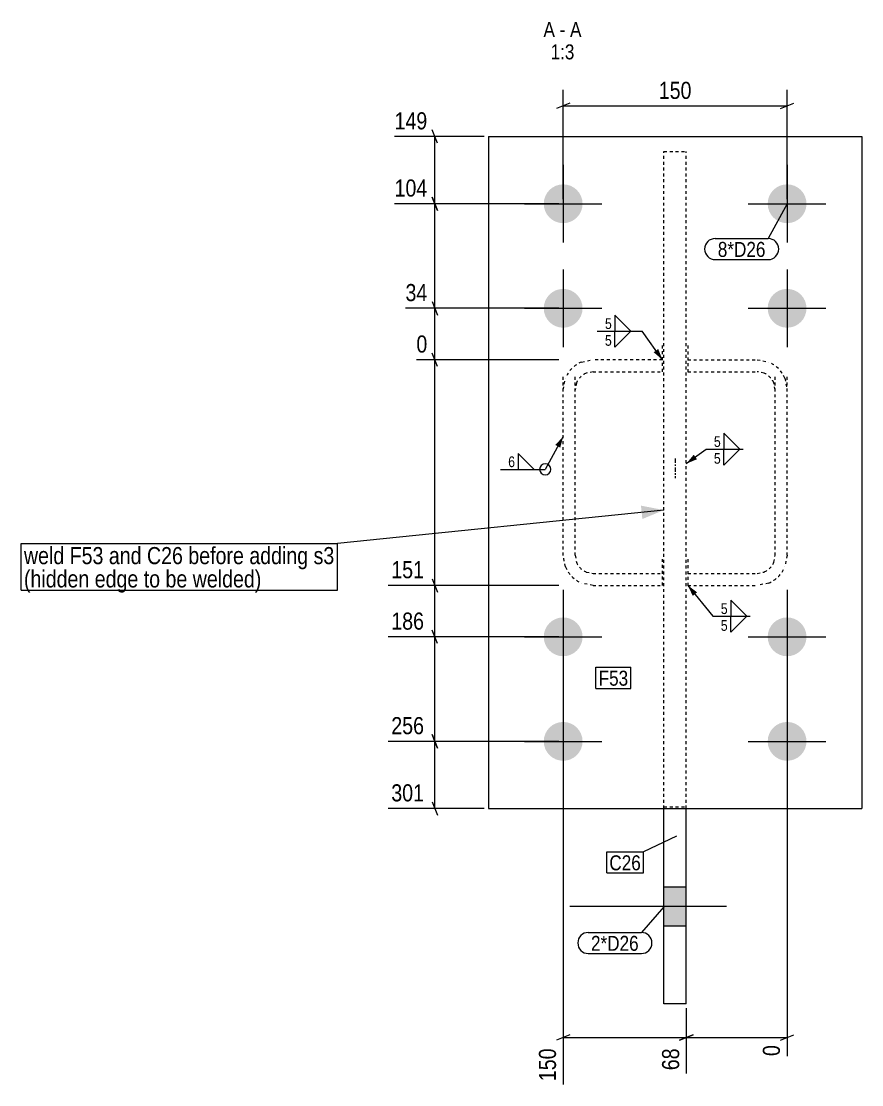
# Model space of a CAD drawing. Header units: millimetres. Extents: x 7 to 46972, y 6 to 1565.
# Drawn here: x 32834 to 33397, y 7 to 719 of the extents above; entities that cross this region are included whole.
import ezdxf

# ---------------------------------------------------------------- set-up
doc = ezdxf.new("R2010")
doc.units = ezdxf.units.MM
doc.linetypes.add('DXK_LINE_DOT2', pattern=[3.9198, 1.9599, -1.9599])
doc.linetypes.add('DXK_LINE_DOT3', pattern=[5.9187, 2.979, -0.9799, 0.9799, -0.9799])
for name, color, linetype in [('MÅLSÆTNING', 7, 'Continuous'), ('STÅL', 7, 'Continuous'), ('TEKST', 7, 'Continuous')]:
    doc.layers.add(name, color=color, linetype=linetype)
doc.styles.add('Arial Narrow', font='ARIALN.TTF', dxfattribs={"height": 0.2})

msp = doc.modelspace()

# ---------------------------------------------------------------- hatches: boundary and pattern name
at = {"layer": 'STÅL', "linetype": 'Continuous'}
for points in [[(33210.27, 596.92, -1), (33184.27, 596.92, -1)], [(33360.27, 596.92, -1), (33334.27, 596.92, -1)], [(33210.27, 526.92, -1), (33184.27, 526.92, -1)], [(33360.27, 526.92, -1), (33334.27, 526.92, -1)], [(33210.27, 306.92, -1), (33184.27, 306.92, -1)], [(33360.27, 306.92, -1), (33334.27, 306.92, -1)], [(33210.27, 236.92, -1), (33184.27, 236.92, -1)], [(33360.27, 236.92, -1), (33334.27, 236.92, -1)], [(33264.77, 139.27), (33264.77, 113.27), (33279.77, 113.27), (33279.77, 139.27)]]:
    msp.add_hatch(color=96, dxfattribs=at).paths.add_polyline_path(points)
at = {"layer": 'TEKST', "linetype": 'Continuous'}
for color, points in [(3, [(33260.93, 499.67), (33263.77, 492.48), (33257.88, 497.48)]), (3, [(33192.03, 435.38), (33197.27, 441.06), (33195.32, 433.58)]), (3, [(33286.93, 425.83), (33279.77, 422.91), (33284.71, 428.86)]), (7, [(33249.39, 394.76), (33264.77, 391.81), (33250.31, 385.81)]), (3, [(33284.06, 334.35), (33280.77, 341.35), (33286.97, 336.72)])]:
    msp.add_hatch(color=color, dxfattribs=at).paths.add_polyline_path(points)

# ---------------------------------------------------------------- linework, layer by layer
at = {"layer": 'MÅLSÆTNING', "color": 7, "linetype": 'Continuous'}
for p, q in [((33197.27, 599.92), (33197.27, 673.13)), ((33347.27, 599.92), (33347.27, 673.13)), ((33201.77, 664.28), (33192.77, 660.68)), ((33197.27, 662.48), (33347.27, 662.48)), ((33342.77, 660.68), (33351.77, 664.28)), ((33144.27, 641.92), (33084.33, 641.92)), ((33113.16, 637.42), (33109.56, 646.42)), ((33113.16, 592.42), (33109.56, 601.42)), ((33194.27, 596.92), (33084.33, 596.92)), ((33111.36, 526.92), (33111.36, 596.92)), ((33109.56, 531.42), (33113.16, 522.42)), ((33109.56, 531.42), (33113.16, 522.42)), ((33194.27, 526.92), (33091.64, 526.92)), ((33194.27, 526.92), (33091.64, 526.92)), ((33111.36, 492.48), (33111.36, 526.92)), ((33194.27, 492.48), (33098.95, 492.48)), ((33194.27, 492.48), (33098.95, 492.48)), ((33113.16, 487.98), (33109.56, 496.98)), ((33113.16, 487.98), (33109.56, 496.98)), ((33111.36, 341.35), (33111.36, 492.48)), ((33109.56, 345.85), (33113.16, 336.85)), ((33194.27, 341.35), (33079.95, 341.35)), ((33111.36, 306.92), (33111.36, 341.35)), ((33197.27, 338.35), (33197.27, 7.2)), ((33347.27, 338.35), (33347.27, 26.2)), ((33194.27, 306.92), (33079.95, 306.92)), ((33194.27, 306.92), (33079.95, 306.92)), ((33113.16, 302.42), (33109.56, 311.42)), ((33113.16, 302.42), (33109.56, 311.42)), ((33111.36, 236.92), (33111.36, 306.92)), ((33194.27, 236.92), (33079.95, 236.92)), ((33113.16, 232.42), (33109.56, 241.42)), ((33111.36, 191.92), (33111.36, 236.92)), ((33109.56, 196.42), (33113.16, 187.42)), ((33144.27, 191.92), (33079.95, 191.92)), ((33279.77, 58.24), (33279.77, 14.51)), ((33279.77, 58.24), (33279.77, 14.51)), ((33201.77, 40.41), (33192.77, 36.81)), ((33197.27, 38.61), (33279.77, 38.61)), ((33284.27, 40.41), (33275.27, 36.81)), ((33275.27, 36.81), (33284.27, 40.41)), ((33279.77, 38.61), (33347.27, 38.61)), ((33342.77, 36.81), (33351.77, 40.41))]:
    msp.add_line(p, q, dxfattribs=at)
at = {"layer": 'STÅL', "color": 2, "linetype": 'Continuous'}
for p, q in [((33147.27, 641.92), (33397.27, 641.92)), ((33147.27, 641.92), (33147.27, 191.92)), ((33397.27, 641.92), (33397.27, 191.92)), ((33147.27, 191.92), (33397.27, 191.92)), ((33264.77, 61.24), (33264.77, 191.92)), ((33279.77, 61.24), (33279.77, 191.92)), ((33279.77, 61.24), (33264.77, 61.24))]:
    msp.add_line(p, q, dxfattribs=at)
at = {"layer": 'STÅL', "color": 7, "linetype": 'DXK_LINE_DOT2'}
for p, q in [((33264.77, 191.92), (33264.77, 631.92)), ((33264.77, 631.92), (33279.77, 631.92)), ((33279.77, 191.92), (33279.77, 631.92)), ((33263.77, 484.42), (33263.77, 501.9)), ((33280.77, 501.9), (33280.77, 484.42)), ((33209.62, 490.94), (33217.27, 492.48)), ((33263.77, 492.48), (33217.27, 492.48)), ((33280.77, 492.48), (33327.27, 492.48)), ((33327.27, 492.48), (33334.93, 490.94)), ((33217.27, 484.42), (33212.68, 483.5)), ((33217.27, 484.42), (33263.77, 484.42)), ((33280.77, 484.42), (33327.27, 484.42)), ((33331.87, 483.5), (33327.27, 484.42)), ((33197.27, 361.5), (33197.27, 481.75)), ((33197.27, 472.33), (33198.8, 480.04)), ((33205.27, 361.5), (33205.27, 481.75)), ((33339.27, 361.5), (33339.27, 481.75)), ((33345.75, 480.04), (33347.27, 472.33)), ((33347.27, 361.5), (33347.27, 481.75)), ((33206.19, 476.95), (33205.27, 472.33)), ((33339.27, 472.33), (33338.36, 476.95)), ((33198.8, 353.79), (33197.27, 361.5)), ((33205.27, 361.5), (33206.19, 356.88)), ((33263.77, 341.35), (33263.77, 358.83)), ((33280.77, 358.83), (33280.77, 341.35)), ((33338.36, 356.88), (33339.27, 361.5)), ((33347.27, 361.5), (33345.75, 353.79)), ((33212.68, 350.33), (33217.27, 349.41)), ((33217.27, 349.41), (33263.77, 349.41)), ((33280.77, 349.41), (33327.27, 349.41)), ((33327.27, 349.41), (33331.87, 350.33)), ((33217.27, 341.35), (33209.62, 342.89)), ((33334.93, 342.89), (33327.27, 341.35)), ((33217.27, 341.35), (33263.77, 341.35)), ((33280.77, 341.35), (33327.27, 341.35)), ((33264.77, 193.02), (33279.77, 193.02))]:
    msp.add_line(p, q, dxfattribs=at)
at = {"layer": 'STÅL', "color": 96, "linetype": 'Continuous'}
for p, q in [((33197.27, 622.92), (33197.27, 570.92)), ((33347.27, 622.92), (33347.27, 570.92)), ((33171.27, 596.92), (33223.27, 596.92)), ((33321.27, 596.92), (33373.27, 596.92)), ((33197.27, 552.92), (33197.27, 500.92)), ((33347.27, 552.92), (33347.27, 500.92)), ((33171.27, 526.92), (33223.27, 526.92)), ((33321.27, 526.92), (33373.27, 526.92)), ((33197.27, 332.92), (33197.27, 280.92)), ((33347.27, 332.92), (33347.27, 280.92)), ((33171.27, 306.92), (33223.27, 306.92)), ((33321.27, 306.92), (33373.27, 306.92)), ((33197.27, 262.92), (33197.27, 210.92)), ((33347.27, 262.92), (33347.27, 210.92)), ((33171.27, 236.92), (33223.27, 236.92)), ((33321.27, 236.92), (33373.27, 236.92)), ((33279.77, 139.27), (33264.77, 139.27)), ((33306.77, 126.27), (33201.77, 126.27)), ((33279.77, 113.27), (33264.77, 113.27))]:
    msp.add_line(p, q, dxfattribs=at)
at = {"layer": 'STÅL', "color": 7, "linetype": 'DXK_LINE_DOT3'}
msp.add_line((33272.27, 426.33), (33272.27, 413.26), dxfattribs=at)
at = {"layer": 'STÅL', "color": 7, "linetype": 'DXK_LINE_DOT2'}
for centre, radius, start, end in [((33217.37, 472.43), 20.08, 112.7149, 157.71377), ((33327.18, 472.43), 20.08, 22.28623, 67.2851), ((33217.33, 472.39), 12.05, 112.7149, 157.71377), ((33327.22, 472.39), 12.05, 22.28623, 67.2851), ((33217.33, 361.44), 12.05, 202.28623, 247.2851), ((33327.22, 361.44), 12.05, 292.7149, 337.71377), ((33217.37, 361.4), 20.08, 202.28623, 247.2851), ((33327.18, 361.4), 20.08, 292.7149, 337.71377)]:
    msp.add_arc(centre, radius, start, end, dxfattribs=at)
at = {"layer": 'TEKST', "color": 3, "linetype": 'Continuous'}
for p, q in [((33263.77, 492.48), (33250.09, 511.58)), ((33197.27, 441.06), (33185.26, 419.07)), ((33279.77, 422.91), (33293, 432.6)), ((33280.77, 341.35), (33297.63, 320.69))]:
    msp.add_line(p, q, dxfattribs=at)
for start, end in [(90, 270), (270, 90)]:
    msp.add_arc((33185.26, 419.07), 3.75, start, end, dxfattribs=at)

# ---------------------------------------------------------------- wipeouts: each hides what was drawn before it
at = {"color": 0, "linetype": 'Continuous'}
for points in [[(33191.75, 708.62), (33191.75, 719.12), (33184.08, 719.12), (33184.08, 708.62)], [(33204.81, 693.62), (33204.81, 704.12), (33188.81, 704.12), (33188.81, 693.62)], [(33044.39, 355.58), (33044.39, 367.58), (32836.06, 367.58), (32836.06, 355.58)], [(32995.41, 339.98), (32995.41, 351.98), (32836.06, 351.98), (32836.06, 339.98)]]:
    msp.add_wipeout(points, dxfattribs=at).dxf.layer = 'TEKST'
at = {"color": 0}
for points in [[(33332.83, 561.34), (33332.83, 571.84), (33300.86, 571.84), (33300.86, 561.34)], [(33230.44, 512.48), (33230.44, 521.18), (33224.67, 521.18), (33224.67, 512.48)], [(33303.42, 433.5), (33303.42, 442.2), (33297.65, 442.2), (33297.65, 433.5)], [(33165.61, 419.97), (33165.61, 428.67), (33159.84, 428.67), (33159.84, 419.97)], [(33308.05, 321.59), (33308.05, 330.29), (33302.28, 330.29), (33302.28, 321.59)], [(33240.83, 274.21), (33240.83, 284.71), (33221.01, 284.71), (33221.01, 274.21)], [(33249.32, 150.57), (33249.32, 161.07), (33228.21, 161.07), (33228.21, 150.57)], [(33247.89, 96.65), (33247.89, 107.15), (33215.92, 107.15), (33215.92, 96.65)]]:
    msp.add_wipeout(points, dxfattribs=at).dxf.layer = 'TEKST'

# ---------------------------------------------------------------- next in the draw order: linework, layer by layer
at = {"layer": 'TEKST', "color": 3, "linetype": 'Continuous'}
for p, q in [((33242.7, 511.58), (33231.98, 522.29)), ((33231.98, 522.29), (33231.98, 511.58)), ((33231.98, 511.58), (33242.7, 511.58)), ((33315.67, 432.6), (33304.96, 443.32)), ((33304.96, 443.32), (33304.96, 432.6)), ((33177.87, 419.07), (33167.15, 429.78)), ((33167.15, 429.78), (33167.15, 419.07)), ((33304.96, 432.6), (33315.67, 432.6)), ((33155.19, 419.07), (33185.26, 419.07)), ((33167.15, 419.07), (33177.87, 419.07)), ((33320.31, 320.69), (33309.59, 331.4)), ((33309.59, 331.4), (33309.59, 320.69)), ((33309.59, 320.69), (33320.31, 320.69))]:
    msp.add_line(p, q, dxfattribs=at)
at = {"layer": 'TEKST', "color": 7, "linetype": 'Continuous'}
for p, q in [((33264.77, 391.81), (33046.19, 369.38)), ((32834.26, 369.38), (33046.19, 369.38)), ((32834.26, 338.18), (32834.26, 369.38)), ((33046.19, 338.18), (33046.19, 369.38)), ((32834.26, 338.18), (33046.19, 338.18))]:
    msp.add_line(p, q, dxfattribs=at)

# ---------------------------------------------------------------- next in the draw order: texts
at = {"layer": 'TEKST', "color": 3, "linetype": 'Continuous', "style": 'Arial Narrow'}
for s, height, p in [('1:3', 10.021, (33188.81, 693.62)), ('weld F53 and C26 before adding s3', 11.4531, (32836.06, 355.58)), ('(hidden edge to be welded)', 11.4531, (32836.06, 339.98))]:
    msp.add_text(s, height=height, dxfattribs=at).set_placement(p)
at = {"layer": 'TEKST', "color": 3, "style": 'Arial Narrow'}
msp.add_text('6', height=7.16, dxfattribs=at).set_placement((33160.44, 420.57))

# ---------------------------------------------------------------- next in the draw order: wipeouts: each hides what was drawn before it
at = {"color": 0}
for points, layer in [([(33285.64, 664.73), (33285.64, 681.53), (33258.91, 681.53), (33258.91, 664.73)], 'MÅLSÆTNING'), ([(33332.83, 561.34), (33332.83, 571.84), (33300.86, 571.84), (33300.86, 561.34)], 'TEKST'), ([(33240.83, 274.21), (33240.83, 284.71), (33221.01, 284.71), (33221.01, 274.21)], 'TEKST'), ([(33249.32, 150.57), (33249.32, 161.07), (33228.21, 161.07), (33228.21, 150.57)], 'TEKST'), ([(33247.89, 96.65), (33247.89, 107.15), (33215.92, 107.15), (33215.92, 96.65)], 'TEKST')]:
    msp.add_wipeout(points, dxfattribs=at).dxf.layer = layer
at = {"color": 0, "linetype": 'Continuous'}
for points, layer in [([(33108.66, 599.32), (33108.66, 616.12), (33081.93, 616.12), (33081.93, 599.32)], 'MÅLSÆTNING'), ([(33108.66, 529.32), (33108.66, 546.12), (33089.24, 546.12), (33089.24, 529.32)], 'MÅLSÆTNING'), ([(33108.66, 494.88), (33108.66, 511.68), (33096.55, 511.68), (33096.55, 494.88)], 'MÅLSÆTNING'), ([(33106.48, 343.75), (33106.48, 360.55), (33079.74, 360.55), (33079.74, 343.75)], 'MÅLSÆTNING'), ([(33106.48, 309.32), (33106.48, 326.12), (33079.74, 326.12), (33079.74, 309.32)], 'MÅLSÆTNING'), ([(33106.48, 239.32), (33106.48, 256.12), (33079.74, 256.12), (33079.74, 239.32)], 'MÅLSÆTNING'), ([(33106.48, 194.32), (33106.48, 211.12), (33079.74, 211.12), (33079.74, 194.32)], 'MÅLSÆTNING'), ([(33344.87, 35.91), (33328.07, 35.91), (33328.07, 23.8), (33344.87, 23.8)], 'MÅLSÆTNING'), ([(33194.87, 33.72), (33178.07, 33.72), (33178.07, 6.99), (33194.87, 6.99)], 'MÅLSÆTNING'), ([(33277.37, 33.72), (33260.57, 33.72), (33260.57, 14.3), (33277.37, 14.3)], 'MÅLSÆTNING'), ([(33198.72, 708.62), (33198.72, 719.12), (33194.9, 719.12), (33194.9, 708.62)], 'TEKST')]:
    msp.add_wipeout(points, dxfattribs=at).dxf.layer = layer

# ---------------------------------------------------------------- next in the draw order: linework, layer by layer
at = {"layer": 'MÅLSÆTNING', "color": 7, "linetype": 'Continuous'}
for p, q in [((33111.36, 596.92), (33111.36, 641.92)), ((33109.56, 601.42), (33113.16, 592.42)), ((33194.27, 596.92), (33084.33, 596.92)), ((33109.56, 345.85), (33113.16, 336.85)), ((33194.27, 341.35), (33079.95, 341.35)), ((33194.27, 236.92), (33079.95, 236.92)), ((33109.56, 241.42), (33113.16, 232.42))]:
    msp.add_line(p, q, dxfattribs=at)
at = {"layer": 'TEKST', "color": 7, "linetype": 'Continuous'}
for p, q in [((33347.27, 596.92), (33334.63, 573.64)), ((33299.06, 573.64), (33334.63, 573.64)), ((33299.06, 559.54), (33334.63, 559.54)), ((33219.21, 286.51), (33242.63, 286.51)), ((33219.21, 272.41), (33219.21, 286.51)), ((33242.63, 272.41), (33242.63, 286.51)), ((33219.21, 272.41), (33242.63, 272.41)), ((33273.09, 173.46), (33251.12, 162.87)), ((33226.41, 162.87), (33251.12, 162.87)), ((33226.41, 148.77), (33226.41, 162.87)), ((33251.12, 148.77), (33251.12, 162.87)), ((33226.41, 148.77), (33251.12, 148.77)), ((33264.74, 126.04), (33249.69, 108.95)), ((33214.12, 108.95), (33249.69, 108.95)), ((33214.12, 94.85), (33249.69, 94.85))]:
    msp.add_line(p, q, dxfattribs=at)
for centre, start, end in [((33299.06, 566.59), 90, 270), ((33334.63, 566.59), 270, 90), ((33214.12, 101.9), 90, 270), ((33249.69, 101.9), 270, 90)]:
    msp.add_arc(centre, 7.05, start, end, dxfattribs=at)

# ---------------------------------------------------------------- next in the draw order: texts
at = {"layer": 'MÅLSÆTNING', "color": 3, "style": 'Arial Narrow'}
msp.add_text('150', height=11.453, dxfattribs=at).set_placement((33261.31, 667.13))
at = {"layer": 'MÅLSÆTNING', "color": 3, "linetype": 'Continuous', "style": 'Arial Narrow'}
for s, height, p in [('104', 11.453, (33084.33, 601.72)), ('34', 11.453, (33091.64, 531.72)), ('0', 11.45, (33098.95, 497.28)), ('151', 11.453, (33082.14, 346.15)), ('186', 11.453, (33082.14, 311.72)), ('256', 11.453, (33082.14, 241.72)), ('301', 11.453, (33082.14, 196.72))]:
    msp.add_text(s, height=height, dxfattribs=at).set_placement(p)
for s, height, p in [('150', 11.453, (33192.47, 9.39)), ('68', 11.453, (33274.97, 16.7)), ('0', 11.45, (33342.47, 26.2))]:
    msp.add_text(s, height=height, rotation=90.00021, dxfattribs=at).set_placement(p)
at = {"layer": 'TEKST', "color": 3, "linetype": 'Continuous', "style": 'Arial Narrow'}
for s, p in [('A', (33184.08, 708.62)), ('-', (33194.9, 708.62))]:
    msp.add_text(s, height=10.02, dxfattribs=at).set_placement(p)
at = {"layer": 'TEKST', "color": 3, "style": 'Arial Narrow'}
for s, p in [('8*D26', (33300.86, 561.34)), ('F53', (33221.01, 274.21)), ('C26', (33228.21, 150.57)), ('2*D26', (33215.92, 96.65))]:
    msp.add_text(s, height=10.021, dxfattribs=at).set_placement(p)

# ---------------------------------------------------------------- next in the draw order: wipeouts: each hides what was drawn before it
at = {"color": 0, "linetype": 'Continuous'}
for points in [[(33209.54, 708.62), (33209.54, 719.12), (33201.87, 719.12), (33201.87, 708.62)], [(33230.44, 501.23), (33230.44, 509.93), (33224.67, 509.93), (33224.67, 501.23)], [(33303.42, 422.25), (33303.42, 430.95), (33297.65, 430.95), (33297.65, 422.25)], [(33308.05, 310.34), (33308.05, 319.04), (33302.28, 319.04), (33302.28, 310.34)]]:
    msp.add_wipeout(points, dxfattribs=at).dxf.layer = 'TEKST'

# ---------------------------------------------------------------- next in the draw order: linework, layer by layer
at = {"layer": 'TEKST', "color": 3, "linetype": 'Continuous'}
for p, q in [((33220.02, 511.58), (33250.09, 511.58)), ((33231.98, 511.58), (33242.7, 511.58)), ((33242.7, 511.58), (33231.98, 500.86)), ((33231.98, 500.86), (33231.98, 511.58)), ((33293, 432.6), (33317.82, 432.6)), ((33304.96, 432.6), (33315.67, 432.6)), ((33315.67, 432.6), (33304.96, 421.89)), ((33304.96, 421.89), (33304.96, 432.6)), ((33297.63, 320.69), (33322.45, 320.69)), ((33309.59, 320.69), (33320.31, 320.69)), ((33320.31, 320.69), (33309.59, 309.97)), ((33309.59, 309.97), (33309.59, 320.69))]:
    msp.add_line(p, q, dxfattribs=at)

# ---------------------------------------------------------------- next in the draw order: texts
at = {"layer": 'TEKST', "color": 3, "linetype": 'Continuous', "style": 'Arial Narrow'}
for s, height, p in [('A', 10.02, (33201.87, 708.62)), ('5', 7.16, (33225.27, 501.83)), ('5', 7.16, (33298.25, 422.85)), ('5', 7.16, (33302.88, 310.94))]:
    msp.add_text(s, height=height, dxfattribs=at).set_placement(p)
at = {"layer": 'TEKST', "color": 3, "style": 'Arial Narrow'}
for p in [(33225.27, 513.08), (33298.25, 434.1), (33302.88, 322.19)]:
    msp.add_text('5', height=7.16, dxfattribs=at).set_placement(p)

# ---------------------------------------------------------------- next in the draw order: wipeouts: each hides what was drawn before it
at = {"color": 0, "linetype": 'Continuous'}
msp.add_wipeout([(33108.66, 644.32), (33108.66, 661.12), (33081.93, 661.12), (33081.93, 644.32)], dxfattribs=at).dxf.layer = 'MÅLSÆTNING'

# ---------------------------------------------------------------- next in the draw order: texts
at = {"layer": 'MÅLSÆTNING', "color": 3, "linetype": 'Continuous', "style": 'Arial Narrow'}
msp.add_text('149', height=11.453, dxfattribs=at).set_placement((33084.33, 646.72))

doc.saveas('drawing.dxf')
